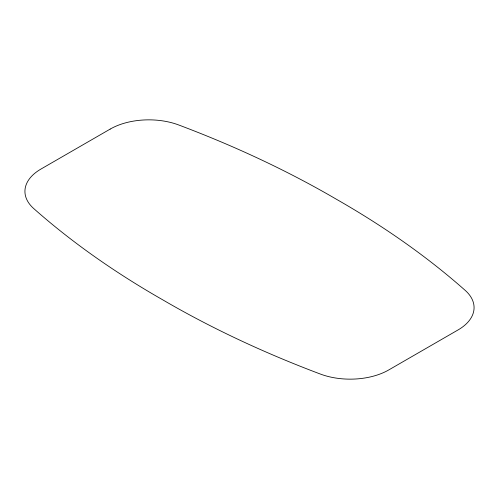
<?xml version="1.0" encoding="UTF-8"?>
<svg xmlns="http://www.w3.org/2000/svg" width="499" height="499" viewBox="0 0 499 499"><rect width="100%" height="100%" fill="white"/><g stroke="black" fill="none" stroke-linecap="round" stroke-linejoin="round"><path stroke-width="0.75" d="M110.185 129.091L40.937 169.067A54.665 31.562 0 0 0 33.801 208.619A956.396 552.168 0 0 0 162.531 299.712A956.396 552.168 0 0 0 320.314 374.032A54.665 31.562 0 0 0 388.815 369.909L458.063 329.933A54.665 31.562 0 0 0 465.199 290.381A956.396 552.168 0 0 0 336.469 199.288A956.396 552.168 0 0 0 178.686 124.968A54.665 31.562 0 0 0 110.185 129.091"/></g></svg>
